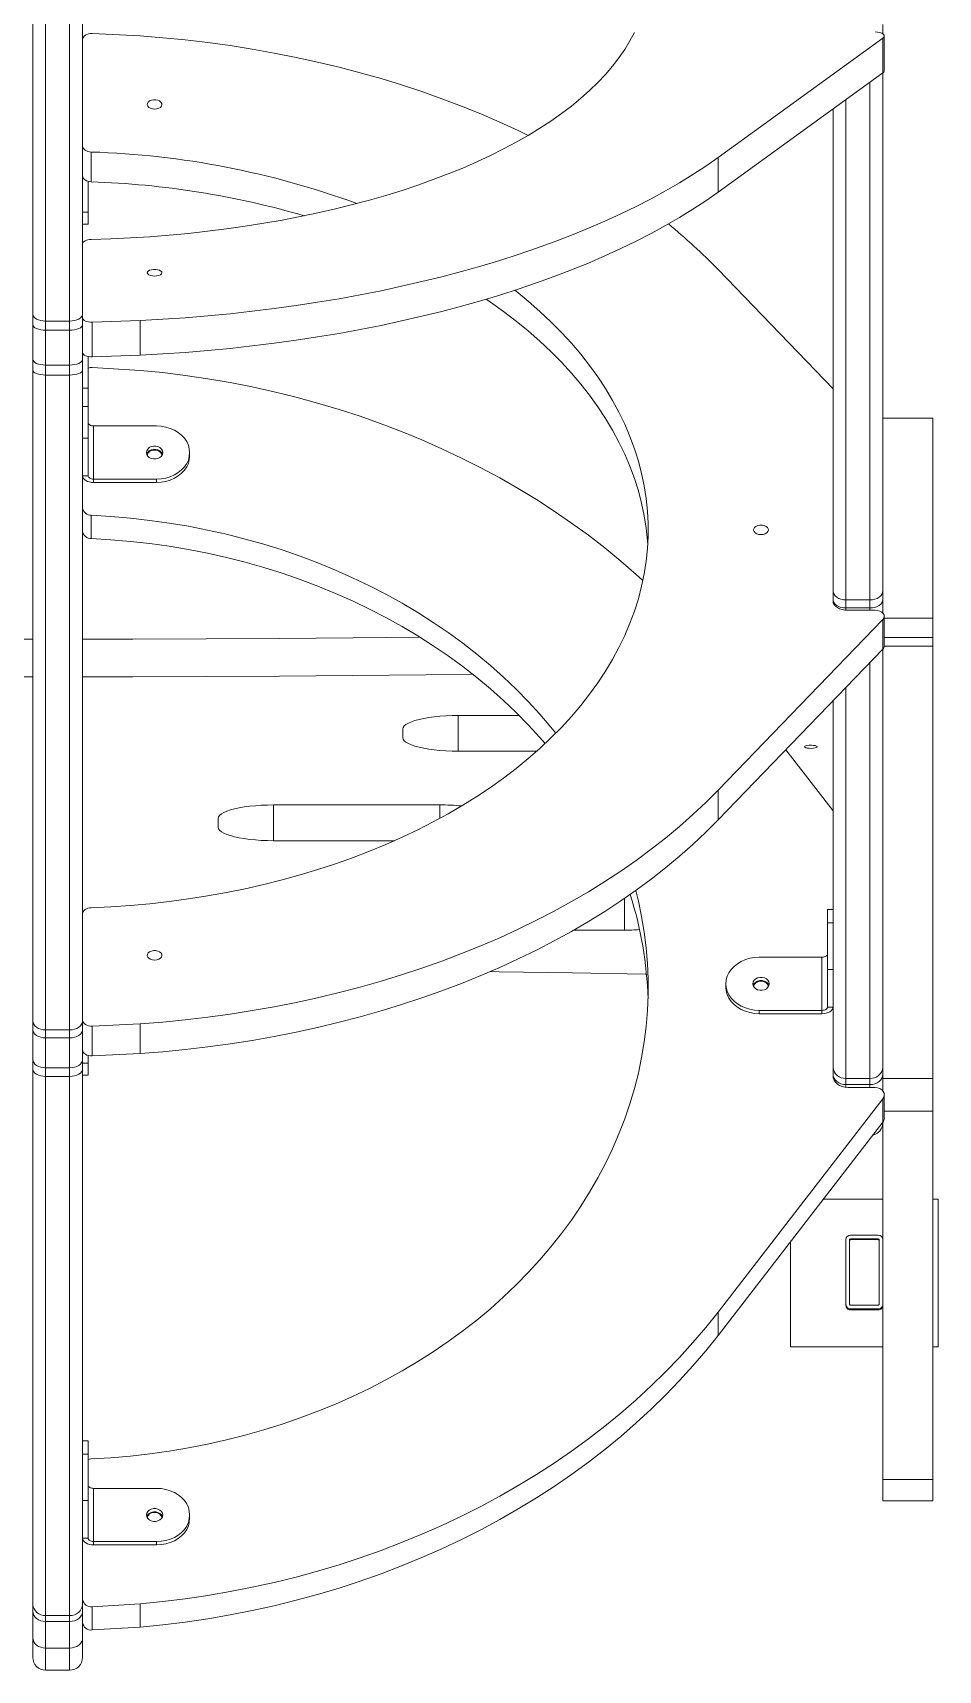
# Model space of a CAD drawing. Header units: millimetres. Extents: x -10374 to 11119, y -8221 to 9433.
# Drawn here: x 5486 to 5976, y -4034 to -3147 of the extents above; entities that cross this region are included whole.
import ezdxf

# ---------------------------------------------------------------- set-up
doc = ezdxf.new("R2010")
doc.units = ezdxf.units.MM
doc.layers.add('DIKOM_ОБЪЕКТ', color=7, linetype='Continuous')

msp = doc.modelspace()

# ---------------------------------------------------------------- linework, layer by layer
at = {"layer": 'DIKOM_ОБЪЕКТ', "color": 7, "linetype": 'Continuous', "lineweight": 15}
for p, q in [((5485.73, -3299.84), (5485.73, -2912.31)), ((5492.73, -2913.29), (5492.73, -3303.55)), ((5505.73, -3303.55), (5505.73, -2913.29)), ((5512.73, -2912.31), (5512.73, -3299.84)), ((5543.88, -3149.11), (5517.96, -3147.86)), ((5946.21, -3142.87), (5946.21, -3147.96)), ((5946.2, -3150.39), (5856.96, -3214.94)), ((5946.2, -3169.17), (5946.2, -3150.39)), ((5947, -3167.95), (5947, -3149.17)), ((5946.2, -3169.17), (5856.96, -3233.72)), ((5939.21, -3454.59), (5939.21, -3174.22)), ((5946.21, -3169.16), (5946.21, -3449.72)), ((5926.21, -3183.63), (5926.21, -3454.59)), ((5918.66, -3189.09), (5919.21, -3189.09)), ((5919.21, -3449.72), (5919.21, -3188.69)), ((5517.45, -3228.12), (5517.45, -3212)), ((5856.96, -3233.72), (5856.96, -3214.94)), ((5515.73, -3227.86), (5515.73, -3244.58)), ((5512.73, -3244.58), (5515.73, -3244.58)), ((5515.73, -3244.58), (5515.73, -3251.05)), ((5512.73, -3251.05), (5515.73, -3251.05)), ((5919.21, -3340.2), (5856.96, -3275.68)), ((5485.73, -3305.42), (5485.73, -3299.84)), ((5485.73, -3324.3), (5485.73, -3305.42)), ((5492.73, -3303.55), (5505.73, -3303.55)), ((5492.73, -3303.55), (5492.73, -3308.55)), ((5505.73, -3308.55), (5492.73, -3308.55)), ((5492.73, -3308.55), (5492.73, -3327.43)), ((5505.73, -3308.55), (5505.73, -3303.55)), ((5505.73, -3327.43), (5505.73, -3308.55)), ((5512.73, -3299.84), (5512.73, -3305.42)), ((5512.73, -3305.42), (5512.73, -3324.3)), ((5543.88, -3303.28), (5517.96, -3304.15)), ((5517.96, -3322.94), (5517.96, -3304.15)), ((5543.88, -3322.06), (5543.88, -3303.28)), ((5485.73, -3330.29), (5485.73, -3324.3)), ((5512.73, -3324.3), (5512.73, -3330.29)), ((5515.73, -3339.99), (5515.73, -3322.75)), ((5543.88, -3322.06), (5517.96, -3322.94)), ((5485.73, -3682.6), (5485.73, -3330.29)), ((5492.73, -3327.43), (5505.73, -3327.43)), ((5492.73, -3327.43), (5492.73, -3332.79)), ((5505.73, -3332.79), (5492.73, -3332.79)), ((5492.73, -3332.79), (5492.73, -3687.59)), ((5505.73, -3332.79), (5505.73, -3327.43)), ((5505.73, -3687.59), (5505.73, -3332.79)), ((5512.73, -3330.29), (5512.73, -3682.6)), ((5543.88, -3330.27), (5517.96, -3328.7)), ((5512.73, -3339.99), (5515.73, -3339.99)), ((5515.73, -3339.99), (5515.73, -3349.94)), ((5512.73, -3349.94), (5515.73, -3349.94)), ((5515.73, -3349.94), (5515.73, -3367)), ((5518.73, -3389.2), (5518.73, -3360.4)), ((5552.73, -3360.4), (5518.73, -3360.4)), ((5973.21, -3356.13), (5946.21, -3356.13)), ((5946.21, -3461.73), (5946.21, -3356.13)), ((5973.21, -3464.42), (5973.21, -3356.13)), ((5515.73, -3367), (5512.73, -3367)), ((5515.73, -3387.4), (5515.73, -3367)), ((5570.73, -3376.6), (5570.73, -3374.8)), ((5512.73, -3387.4), (5515.73, -3387.4)), ((5518.73, -3389.2), (5518.73, -3391)), ((5552.73, -3389.2), (5518.73, -3389.2)), ((5552.73, -3391), (5518.73, -3391)), ((5552.73, -3391), (5552.73, -3389.2)), ((5517.45, -3421.39), (5517.45, -3408.79)), ((5919.21, -3454.51), (5919.21, -3449.72)), ((5926.21, -3454.59), (5939.21, -3454.59)), ((5926.21, -3454.59), (5926.21, -3458.99)), ((5939.21, -3458.99), (5926.21, -3458.99)), ((5926.21, -3458.99), (5926.21, -3460.21)), ((5939.21, -3458.99), (5939.21, -3454.59)), ((5939.21, -3460.25), (5939.21, -3458.99)), ((5946.2, -3465.2), (5856.96, -3557.69)), ((5942, -3460.25), (5927.21, -3460.25)), ((5946.2, -3481.33), (5946.2, -3465.2)), ((5947, -3479.58), (5947, -3463.46)), ((5947, -3464.42), (5973.21, -3464.42)), ((5973.21, -3475.07), (5973.21, -3464.42)), ((5947, -3475.07), (5973.21, -3475.07)), ((5973.21, -3479.76), (5973.21, -3475.07)), ((5946.2, -3481.33), (5856.96, -3573.81)), ((5946.21, -3713.79), (5946.21, -3481.31)), ((5947, -3479.76), (5973.21, -3479.76)), ((5973.21, -3713.79), (5973.21, -3479.76)), ((5939.21, -3713.79), (5939.21, -3488.56)), ((5926.21, -3502.04), (5926.21, -3713.79)), ((5919.21, -3707.89), (5919.21, -3509.29)), ((5749.17, -3517.22), (5716.21, -3517.22)), ((5716.21, -3517.22), (5716.21, -3536.6)), ((5686.21, -3524.48), (5686.21, -3529.33)), ((5716.21, -3536.6), (5758.68, -3536.6)), ((5919.21, -3568.86), (5893.65, -3535.78)), ((5706.21, -3565.67), (5616.21, -3565.67)), ((5616.21, -3565.67), (5616.21, -3585.06)), ((5706.21, -3572.98), (5706.21, -3565.67)), ((5856.96, -3573.81), (5856.96, -3557.69)), ((5586.21, -3572.94), (5586.21, -3577.79)), ((5616.21, -3585.06), (5681.71, -3585.06)), ((5806.21, -3633.51), (5806.21, -3616.31)), ((5919.21, -3622.35), (5916.21, -3622.35)), ((5916.21, -3629.55), (5916.21, -3622.35)), ((5778.7, -3633.51), (5806.21, -3633.51)), ((5916.21, -3654.75), (5916.21, -3629.55)), ((5919.21, -3629.55), (5916.21, -3629.55)), ((5913.21, -3648.15), (5879.21, -3648.15)), ((5913.21, -3676.95), (5913.21, -3648.15)), ((5861.21, -3662.55), (5861.21, -3664.35)), ((5916.21, -3654.75), (5916.21, -3675.15)), ((5919.21, -3654.75), (5916.21, -3654.75)), ((5879.21, -3676.95), (5879.21, -3678.75)), ((5913.21, -3676.95), (5879.21, -3676.95)), ((5913.21, -3678.75), (5879.21, -3678.75)), ((5913.21, -3678.75), (5913.21, -3676.95)), ((5916.21, -3675.15), (5919.21, -3675.15)), ((5485.73, -3687.42), (5485.73, -3682.6)), ((5485.73, -3703.58), (5485.73, -3687.42)), ((5492.73, -3687.59), (5505.73, -3687.59)), ((5492.73, -3687.59), (5492.73, -3691.9)), ((5505.73, -3691.9), (5505.73, -3687.59)), ((5512.73, -3682.6), (5512.73, -3687.42)), ((5512.73, -3687.42), (5512.73, -3703.58)), ((5543.88, -3684.26), (5517.96, -3685.51)), ((5517.96, -3701.64), (5517.96, -3685.51)), ((5543.88, -3700.38), (5543.88, -3684.26)), ((5505.73, -3691.9), (5492.73, -3691.9)), ((5492.73, -3691.9), (5492.73, -3708.06)), ((5505.73, -3708.06), (5505.73, -3691.9)), ((5485.73, -3708.8), (5485.73, -3703.58)), ((5512.73, -3703.58), (5512.73, -3708.8)), ((5512.73, -3705.52), (5515.73, -3705.52)), ((5515.73, -3701.37), (5515.73, -3705.52)), ((5515.73, -3705.52), (5515.73, -3711.99)), ((5543.88, -3700.38), (5517.96, -3701.64)), ((5485.73, -3998.72), (5485.73, -3708.8)), ((5492.73, -3708.06), (5505.73, -3708.06)), ((5492.73, -3708.06), (5492.73, -3712.74)), ((5505.73, -3712.74), (5492.73, -3712.74)), ((5492.73, -3712.74), (5492.73, -4004.7)), ((5505.73, -3712.74), (5505.73, -3708.06)), ((5505.73, -4004.7), (5505.73, -3712.74)), ((5512.73, -3708.8), (5512.73, -3998.72)), ((5512.73, -3711.99), (5515.73, -3711.99)), ((5919.21, -3711.57), (5919.21, -3707.89)), ((5926.21, -3713.79), (5939.21, -3713.79)), ((5926.21, -3713.79), (5926.21, -3717.16)), ((5939.21, -3717.16), (5939.21, -3713.79)), ((5946.21, -3713.79), (5973.21, -3713.79)), ((5946.21, -3720.59), (5946.21, -3713.79)), ((5973.21, -3731.55), (5973.21, -3713.79)), ((5946.2, -3724.93), (5856.96, -3840.41)), ((5939.21, -3717.16), (5926.21, -3717.16)), ((5926.21, -3717.16), (5926.21, -3718.7)), ((5942, -3718.75), (5927.21, -3718.75)), ((5939.21, -3718.75), (5939.21, -3717.16)), ((5946.2, -3737.53), (5946.2, -3724.93)), ((5947, -3735.35), (5947, -3722.75)), ((5947, -3731.55), (5973.21, -3731.55)), ((5973.21, -3931.15), (5973.21, -3731.55)), ((5946.2, -3737.53), (5856.96, -3853.01)), ((5946.21, -3931.15), (5946.21, -3737.51)), ((5914.01, -3779.17), (5946.21, -3779.17)), ((5973.21, -3779.17), (5976.21, -3779.17)), ((5976.21, -3779.17), (5976.21, -3859.17)), ((5896.21, -3859.17), (5896.21, -3802.21)), ((5926.21, -3801.17), (5926.21, -3836.17)), ((5928.21, -3801.17), (5928.21, -3836.17)), ((5943.71, -3798.67), (5928.71, -3798.67)), ((5943.71, -3800.67), (5928.71, -3800.67)), ((5928.71, -3800.67), (5928.71, -3801.17)), ((5943.71, -3801.17), (5928.71, -3801.17)), ((5943.71, -3800.67), (5943.71, -3801.17)), ((5944.21, -3836.17), (5944.21, -3801.17)), ((5856.96, -3853.01), (5856.96, -3840.41)), ((5926.21, -3836.17), (5926.21, -3836.67)), ((5928.71, -3836.67), (5943.71, -3836.67)), ((5928.71, -3838.67), (5928.71, -3839.17)), ((5928.71, -3838.67), (5943.71, -3838.67)), ((5928.71, -3839.17), (5943.71, -3839.17)), ((5943.71, -3838.67), (5943.71, -3839.17)), ((5896.21, -3859.18), (5896.21, -3859.17)), ((5946.21, -3859.17), (5896.21, -3859.17)), ((5946.21, -3859.18), (5896.21, -3859.18)), ((5976.21, -3859.17), (5973.21, -3859.17)), ((5976.21, -3859.18), (5973.21, -3859.18)), ((5976.21, -3859.18), (5976.21, -3859.17)), ((5515.73, -3910.1), (5512.73, -3910.1)), ((5515.73, -3910.1), (5515.73, -3917.3)), ((5515.73, -3917.3), (5512.73, -3917.3)), ((5515.73, -3917.3), (5515.73, -3942.5)), ((5518.73, -3964.7), (5518.73, -3935.91)), ((5552.73, -3935.91), (5518.73, -3935.91)), ((5946.21, -3931.15), (5973.21, -3931.15)), ((5946.21, -3942.62), (5946.21, -3931.15)), ((5973.21, -3942.62), (5973.21, -3931.15)), ((5515.73, -3942.5), (5512.73, -3942.5)), ((5515.73, -3962.9), (5515.73, -3942.5)), ((5946.21, -3942.62), (5973.21, -3942.62)), ((5570.73, -3952.1), (5570.73, -3950.3)), ((5512.73, -3962.9), (5515.73, -3962.9)), ((5518.73, -3964.7), (5518.73, -3966.5)), ((5552.73, -3964.7), (5518.73, -3964.7)), ((5552.73, -3966.5), (5552.73, -3964.7)), ((5552.73, -3966.5), (5518.73, -3966.5)), ((5485.73, -4002.39), (5485.73, -3998.72)), ((5512.73, -3998.72), (5512.73, -4002.39)), ((5543.88, -3998.43), (5517.96, -4000)), ((5517.96, -4012.6), (5517.96, -4000)), ((5543.88, -4011.03), (5543.88, -3998.43)), ((5485.73, -4016.8), (5485.73, -4002.39)), ((5492.73, -4004.7), (5505.73, -4004.7)), ((5492.73, -4004.7), (5492.73, -4007.99)), ((5505.73, -4007.99), (5492.73, -4007.99)), ((5492.73, -4007.99), (5492.73, -4022.4)), ((5505.73, -4007.99), (5505.73, -4004.7)), ((5505.73, -4022.4), (5505.73, -4007.99)), ((5512.73, -4002.39), (5512.73, -4016.8)), ((5485.73, -4027.41), (5485.73, -4016.8)), ((5512.73, -4016.8), (5512.73, -4027.41)), ((5543.88, -4011.03), (5517.96, -4012.6)), ((5492.73, -4022.4), (5505.73, -4022.4)), ((5492.73, -4022.4), (5492.73, -4034.41)), ((5505.73, -4034.41), (5505.73, -4022.4)), ((5492.73, -4034.41), (5505.73, -4034.41))]:
    msp.add_line(p, q, dxfattribs=at)
at = {"layer": 'DIKOM_ОБЪЕКТ', "color": 7, "linetype": 'Continuous', "lineweight": 15, "flags": 128}
for points in [[(5517.96, -3147.86), (5516.95, -3147.89), (5515.98, -3148.06), (5515.07, -3148.34), (5514.28, -3148.74), (5513.62, -3149.23), (5513.14, -3149.8), (5512.84, -3150.41), (5512.73, -3151.06)], [(5517.45, -3259.39), (5528.06, -3259.04), (5538.65, -3258.53), (5549.18, -3257.86), (5559.67, -3257.04), (5570.08, -3256.06), (5580.42, -3254.93), (5590.67, -3253.64), (5600.82, -3252.2), (5610.85, -3250.62), (5620.76, -3248.88), (5630.54, -3247), (5640.17, -3244.97), (5649.64, -3242.8), (5658.95, -3240.49), (5668.08, -3238.05), (5677.03, -3235.47), (5685.77, -3232.76), (5694.32, -3229.92), (5702.64, -3226.95), (5710.74, -3223.86), (5718.61, -3220.66), (5726.23, -3217.33), (5733.6, -3213.9), (5740.71, -3210.36), (5747.56, -3206.72), (5754.13, -3202.97), (5760.42, -3199.13), (5766.41, -3195.2), (5772.12, -3191.18), (5777.52, -3187.08), (5782.61, -3182.9), (5787.39, -3178.65), (5791.85, -3174.32), (5795.99, -3169.94), (5799.8, -3165.49), (5803.27, -3161), (5806.41, -3156.45), (5809.21, -3151.86), (5811.67, -3147.22)], [(5946.2, -3150.39), (5946.77, -3149.85), (5947, -3149.26), (5946.87, -3148.66), (5946.4, -3148.1), (5945.61, -3147.62), (5944.56, -3147.25), (5943.33, -3147.01), (5942, -3146.93)], [(5754.11, -3202.98), (5748.74, -3200.4), (5738.69, -3195.79), (5728.44, -3191.37), (5717.98, -3187.14), (5707.34, -3183.11), (5696.52, -3179.28), (5685.52, -3175.66), (5674.37, -3172.25), (5663.06, -3169.04), (5651.62, -3166.05), (5640.04, -3163.28), (5628.34, -3160.72), (5616.53, -3158.39), (5604.61, -3156.28), (5592.61, -3154.39), (5580.52, -3152.73), (5568.36, -3151.29), (5556.15, -3150.09), (5543.88, -3149.11)], [(5551.73, -3188.78), (5552.91, -3188.66), (5553.99, -3188.33), (5554.86, -3187.81), (5555.46, -3187.15), (5555.72, -3186.41), (5555.63, -3185.65), (5555.2, -3184.93), (5554.46, -3184.34), (5553.47, -3183.91), (5552.33, -3183.68), (5551.14, -3183.68), (5550, -3183.91), (5549.01, -3184.34), (5548.27, -3184.93), (5547.83, -3185.65), (5547.75, -3186.41), (5548.01, -3187.15), (5548.61, -3187.81), (5549.48, -3188.33), (5550.56, -3188.66), (5551.73, -3188.78)], [(5517.45, -3212), (5516.51, -3211.9), (5515.62, -3211.7), (5514.81, -3211.39), (5514.1, -3211), (5513.52, -3210.52), (5513.09, -3209.98), (5512.82, -3209.4), (5512.73, -3208.8)], [(5856.96, -3214.94), (5850.3, -3219.6), (5843.34, -3224.17), (5836.09, -3228.64), (5828.54, -3233.02), (5820.72, -3237.3), (5812.61, -3241.48), (5804.24, -3245.54), (5795.6, -3249.5), (5786.71, -3253.34), (5777.57, -3257.06), (5768.19, -3260.66), (5758.58, -3264.13), (5748.74, -3267.48), (5738.69, -3270.7), (5728.44, -3273.79), (5717.98, -3276.74), (5707.34, -3279.55), (5696.52, -3282.22), (5685.52, -3284.75), (5674.37, -3287.13), (5663.06, -3289.37), (5651.62, -3291.45), (5640.04, -3293.39), (5628.34, -3295.17), (5616.53, -3296.8), (5604.61, -3298.28), (5592.61, -3299.59), (5580.52, -3300.75), (5568.36, -3301.76), (5556.15, -3302.6), (5543.88, -3303.28)], [(5512.73, -3224.92), (5512.82, -3225.52), (5513.09, -3226.1), (5513.52, -3226.64), (5514.1, -3227.12), (5514.81, -3227.52), (5515.62, -3227.82), (5516.51, -3228.03), (5517.45, -3228.12)], [(5856.96, -3233.72), (5850.3, -3238.38), (5843.34, -3242.95), (5836.09, -3247.43), (5828.54, -3251.81), (5820.72, -3256.08), (5812.61, -3260.26), (5804.24, -3264.32), (5795.6, -3268.28), (5786.71, -3272.12), (5777.57, -3275.84), (5768.19, -3279.44), (5758.58, -3282.92), (5748.74, -3286.27), (5738.69, -3289.48), (5728.44, -3292.57), (5717.98, -3295.52), (5707.34, -3298.33), (5696.52, -3301), (5685.52, -3303.53), (5674.37, -3305.91), (5663.06, -3308.15), (5651.62, -3310.24), (5640.04, -3312.17), (5628.34, -3313.96), (5616.53, -3315.59), (5604.61, -3317.06), (5592.61, -3318.38), (5580.52, -3319.54), (5568.36, -3320.54), (5556.15, -3321.38), (5543.88, -3322.06)], [(5512.73, -3261.62), (5512.82, -3261.2), (5513.09, -3260.79), (5513.52, -3260.42), (5514.1, -3260.09), (5514.81, -3259.81), (5515.62, -3259.59), (5516.51, -3259.45), (5517.45, -3259.39)], [(5551.73, -3279.17), (5552.91, -3279.09), (5553.99, -3278.86), (5554.86, -3278.5), (5555.46, -3278.03), (5555.72, -3277.51), (5555.63, -3276.98), (5555.2, -3276.49), (5554.46, -3276.07), (5553.47, -3275.77), (5552.33, -3275.61), (5551.14, -3275.61), (5550, -3275.77), (5549.01, -3276.07), (5548.27, -3276.49), (5547.83, -3276.98), (5547.75, -3277.51), (5548.01, -3278.03), (5548.61, -3278.5), (5549.48, -3278.86), (5550.56, -3279.09), (5551.73, -3279.17)], [(5517.45, -3621.37), (5528.06, -3620.87), (5538.65, -3620.14), (5549.18, -3619.19), (5559.67, -3618.01), (5570.08, -3616.61), (5580.42, -3614.98), (5590.67, -3613.14), (5600.82, -3611.08), (5610.85, -3608.81), (5620.76, -3606.32), (5630.54, -3603.62), (5640.17, -3600.72), (5649.64, -3597.61), (5658.95, -3594.3), (5668.08, -3590.8), (5677.03, -3587.1), (5685.77, -3583.22), (5694.32, -3579.15), (5702.64, -3574.9), (5710.74, -3570.47), (5718.61, -3565.88), (5726.23, -3561.12), (5733.6, -3556.2), (5740.71, -3551.13), (5747.56, -3545.91), (5754.13, -3540.54), (5760.42, -3535.04), (5766.41, -3529.41), (5772.12, -3523.65), (5777.52, -3517.77), (5782.61, -3511.78), (5787.39, -3505.69), (5791.85, -3499.5), (5795.99, -3493.21), (5799.8, -3486.85), (5803.27, -3480.4), (5806.41, -3473.88), (5809.21, -3467.3), (5811.67, -3460.67), (5813.78, -3453.99), (5815.54, -3447.26), (5816.95, -3440.5), (5818.01, -3433.71), (5818.72, -3426.91), (5819.07, -3420.09), (5819.07, -3413.27), (5818.72, -3406.46), (5818.01, -3399.65), (5816.95, -3392.87), (5815.54, -3386.11), (5813.78, -3379.38), (5811.67, -3372.7), (5809.21, -3366.06), (5806.41, -3359.49), (5803.27, -3352.97), (5799.8, -3346.52), (5795.99, -3340.16), (5791.85, -3333.87), (5787.39, -3327.68), (5782.61, -3321.59), (5777.52, -3315.6), (5772.12, -3309.72), (5766.41, -3303.96), (5760.42, -3298.33), (5754.13, -3292.83), (5747.56, -3287.46), (5746.83, -3286.89)], [(5818.87, -3424.75), (5818.72, -3422.58), (5818.01, -3415.78), (5816.95, -3408.99), (5815.54, -3402.23), (5813.78, -3395.51), (5811.67, -3388.82), (5809.21, -3382.19), (5806.41, -3375.61), (5803.27, -3369.09), (5799.8, -3362.65), (5795.99, -3356.28), (5791.85, -3350), (5787.39, -3343.8), (5782.61, -3337.71), (5777.52, -3331.72), (5772.12, -3325.85), (5766.41, -3320.09), (5760.42, -3314.45), (5754.13, -3308.95), (5747.56, -3303.59), (5740.71, -3298.36), (5733.6, -3293.29), (5731.31, -3291.73)], [(5492.73, -3303.55), (5491.37, -3303.48), (5490.06, -3303.27), (5488.85, -3302.92), (5487.79, -3302.46), (5486.91, -3301.9), (5486.27, -3301.26), (5485.87, -3300.56), (5485.73, -3299.84)], [(5492.73, -3308.55), (5491.37, -3308.49), (5490.06, -3308.31), (5488.85, -3308.02), (5487.79, -3307.63), (5486.91, -3307.15), (5486.27, -3306.61), (5485.87, -3306.03), (5485.73, -3305.42)], [(5512.73, -3299.84), (5512.6, -3300.56), (5512.2, -3301.26), (5511.56, -3301.9), (5510.68, -3302.46), (5509.62, -3302.92), (5508.41, -3303.27), (5507.1, -3303.48), (5505.73, -3303.55)], [(5512.73, -3305.42), (5512.6, -3306.03), (5512.2, -3306.61), (5511.56, -3307.15), (5510.68, -3307.63), (5509.62, -3308.02), (5508.41, -3308.31), (5507.1, -3308.49), (5505.73, -3308.55)], [(5517.96, -3304.15), (5516.95, -3304.13), (5515.98, -3304.01), (5515.07, -3303.81), (5514.28, -3303.54), (5513.62, -3303.19), (5513.14, -3302.8), (5512.84, -3302.37), (5512.73, -3301.92)], [(5492.73, -3327.43), (5491.37, -3327.37), (5490.06, -3327.19), (5488.85, -3326.9), (5487.79, -3326.51), (5486.91, -3326.04), (5486.27, -3325.5), (5485.87, -3324.91), (5485.73, -3324.3)], [(5512.73, -3324.3), (5512.6, -3324.91), (5512.2, -3325.5), (5511.56, -3326.04), (5510.68, -3326.51), (5509.62, -3326.9), (5508.41, -3327.19), (5507.1, -3327.37), (5505.73, -3327.43)], [(5517.96, -3322.94), (5516.95, -3322.91), (5515.98, -3322.8), (5515.07, -3322.6), (5514.28, -3322.32), (5513.62, -3321.98), (5513.14, -3321.58), (5512.84, -3321.15), (5512.73, -3320.7)], [(5492.73, -3332.79), (5491.37, -3332.75), (5490.06, -3332.6), (5488.85, -3332.37), (5487.79, -3332.06), (5486.91, -3331.68), (5486.27, -3331.25), (5485.87, -3330.78), (5485.73, -3330.29)], [(5512.73, -3330.29), (5512.6, -3330.78), (5512.2, -3331.25), (5511.56, -3331.68), (5510.68, -3332.06), (5509.62, -3332.37), (5508.41, -3332.6), (5507.1, -3332.75), (5505.73, -3332.79)], [(5816.24, -3444.12), (5812.61, -3440.83), (5804.24, -3433.56), (5795.6, -3426.48), (5786.71, -3419.61), (5777.57, -3412.96), (5768.19, -3406.51), (5758.58, -3400.3), (5748.74, -3394.31), (5738.69, -3388.55), (5728.44, -3383.03), (5717.98, -3377.75), (5707.34, -3372.72), (5696.52, -3367.94), (5685.52, -3363.42), (5674.37, -3359.16), (5663.06, -3355.16), (5651.62, -3351.43), (5640.04, -3347.96), (5628.34, -3344.77), (5616.53, -3341.86), (5604.61, -3339.22), (5592.61, -3336.86), (5580.52, -3334.79), (5568.36, -3333), (5556.15, -3331.49), (5543.88, -3330.27)], [(5518.73, -3360.4), (5518.15, -3360.36), (5517.59, -3360.26), (5517.07, -3360.1), (5516.61, -3359.87), (5516.24, -3359.6), (5515.96, -3359.29), (5515.79, -3358.95), (5515.73, -3358.6)], [(5570.73, -3374.8), (5570.55, -3372.75), (5570.01, -3370.74), (5569.11, -3368.82), (5567.88, -3367.01), (5566.34, -3365.37), (5564.52, -3363.92), (5562.47, -3362.69), (5560.21, -3361.7), (5557.81, -3360.98), (5555.3, -3360.55), (5552.73, -3360.4)], [(5556.13, -3374.8), (5555.96, -3375.79), (5555.44, -3376.7), (5554.62, -3377.46), (5553.56, -3378), (5552.36, -3378.28), (5551.11, -3378.28), (5549.91, -3378), (5548.85, -3377.46), (5548.03, -3376.7), (5547.51, -3375.79), (5547.33, -3374.8), (5547.51, -3373.81), (5548.03, -3372.9), (5548.85, -3372.14), (5549.91, -3371.6), (5551.11, -3371.31), (5552.36, -3371.31), (5553.56, -3371.6), (5554.62, -3372.14), (5555.44, -3372.9), (5555.96, -3373.81), (5556.13, -3374.8)], [(5547.48, -3375.7), (5547.51, -3375.61), (5548.03, -3374.7), (5548.85, -3373.94), (5549.91, -3373.4), (5551.11, -3373.11), (5552.36, -3373.11), (5553.56, -3373.4), (5554.62, -3373.94), (5555.44, -3374.7), (5555.96, -3375.61), (5555.99, -3375.7)], [(5555.72, -3376.3), (5555.63, -3375.89), (5555.2, -3375), (5554.46, -3374.25), (5553.47, -3373.72), (5552.33, -3373.43), (5551.14, -3373.43), (5550, -3373.72), (5549.01, -3374.25), (5548.27, -3375), (5547.83, -3375.89), (5547.75, -3376.3)], [(5552.73, -3389.2), (5555.3, -3389.05), (5557.81, -3388.61), (5560.21, -3387.9), (5562.47, -3386.91), (5564.52, -3385.68), (5566.34, -3384.23), (5567.88, -3382.58), (5569.11, -3380.78), (5570.01, -3378.86), (5570.55, -3376.85), (5570.73, -3374.8)], [(5570.73, -3376.6), (5570.55, -3378.65), (5570.01, -3380.66), (5569.11, -3382.58), (5567.88, -3384.38), (5566.34, -3386.03), (5564.52, -3387.48), (5562.47, -3388.71), (5560.21, -3389.7), (5557.81, -3390.41), (5555.3, -3390.85), (5552.73, -3391)], [(5518.73, -3391), (5517.56, -3390.93), (5516.44, -3390.72), (5515.4, -3390.39), (5514.49, -3389.94), (5513.75, -3389.4), (5513.19, -3388.78), (5512.85, -3388.1), (5512.73, -3387.4)], [(5518.73, -3389.2), (5518.15, -3389.16), (5517.59, -3389.06), (5517.07, -3388.89), (5516.61, -3388.67), (5516.24, -3388.4), (5515.96, -3388.09), (5515.79, -3387.75), (5515.73, -3387.4)], [(5769.02, -3526.83), (5766.41, -3523.61), (5760.42, -3516.58), (5754.13, -3509.71), (5747.56, -3503.01), (5740.71, -3496.49), (5733.6, -3490.16), (5726.23, -3484.01), (5718.61, -3478.07), (5710.74, -3472.34), (5702.64, -3466.81), (5694.32, -3461.51), (5685.77, -3456.43), (5677.03, -3451.57), (5668.08, -3446.96), (5658.95, -3442.58), (5649.64, -3438.45), (5640.17, -3434.58), (5630.54, -3430.95), (5620.76, -3427.58), (5610.85, -3424.48), (5600.82, -3421.64), (5590.67, -3419.07), (5580.42, -3416.77), (5570.08, -3414.74), (5559.67, -3412.99), (5549.18, -3411.52), (5538.65, -3410.33), (5528.06, -3409.41), (5517.45, -3408.79)], [(5880.21, -3419.25), (5881.39, -3419.13), (5882.47, -3418.8), (5883.34, -3418.28), (5883.94, -3417.62), (5884.2, -3416.88), (5884.11, -3416.11), (5883.68, -3415.4), (5882.93, -3414.81), (5881.95, -3414.38), (5880.81, -3414.15), (5879.62, -3414.15), (5878.48, -3414.38), (5877.49, -3414.81), (5876.75, -3415.4), (5876.31, -3416.11), (5876.23, -3416.88), (5876.49, -3417.62), (5877.09, -3418.28), (5877.96, -3418.8), (5879.03, -3419.13), (5880.21, -3419.25)], [(5763.24, -3532.43), (5760.42, -3529.18), (5754.13, -3522.31), (5747.56, -3515.61), (5740.71, -3509.09), (5733.6, -3502.76), (5726.23, -3496.62), (5718.61, -3490.67), (5710.74, -3484.94), (5702.64, -3479.41), (5694.32, -3474.11), (5685.77, -3469.03), (5677.03, -3464.18), (5668.08, -3459.56), (5658.95, -3455.19), (5649.64, -3451.06), (5640.17, -3447.18), (5630.54, -3443.55), (5620.76, -3440.18), (5610.85, -3437.08), (5600.82, -3434.24), (5590.67, -3431.67), (5580.42, -3429.37), (5570.08, -3427.34), (5559.67, -3425.59), (5549.18, -3424.12), (5538.65, -3422.93), (5528.06, -3422.02), (5517.45, -3421.39)], [(5919.21, -3449.72), (5919.35, -3450.67), (5919.75, -3451.58), (5920.39, -3452.42), (5921.26, -3453.16), (5922.32, -3453.77), (5923.53, -3454.22), (5924.85, -3454.49), (5926.21, -3454.59)], [(5939.21, -3454.59), (5940.58, -3454.49), (5941.89, -3454.22), (5943.1, -3453.77), (5944.16, -3453.16), (5945.03, -3452.42), (5945.68, -3451.58), (5946.08, -3450.67), (5946.21, -3449.72)], [(5919.21, -3454.51), (5919.35, -3455.38), (5919.75, -3456.22), (5920.39, -3457), (5921.26, -3457.68), (5922.32, -3458.24), (5923.53, -3458.65), (5924.85, -3458.91), (5926.21, -3458.99)], [(5927.21, -3460.25), (5925.65, -3460.15), (5924.15, -3459.86), (5922.77, -3459.39), (5921.56, -3458.75), (5920.56, -3457.98), (5919.82, -3457.09), (5919.37, -3456.13), (5919.21, -3455.13)], [(5939.21, -3458.99), (5940.58, -3458.91), (5941.89, -3458.65), (5943.1, -3458.24), (5944.16, -3457.68), (5945.03, -3457), (5945.68, -3456.22), (5946.08, -3455.38), (5946.21, -3454.51)], [(5946.2, -3465.2), (5946.77, -3464.43), (5947, -3463.58), (5946.87, -3462.73), (5946.4, -3461.93), (5945.61, -3461.24), (5944.56, -3460.7), (5943.33, -3460.37), (5942, -3460.25)], [(5485.73, -3475.94), (5460.5, -3475.9), (5420.79, -3475.76), (5381.09, -3475.53), (5341.4, -3475.22), (5303, -3474.82)], [(5695.5, -3474.84), (5659.03, -3475.22), (5619.34, -3475.53), (5579.64, -3475.76), (5539.93, -3475.9), (5512.73, -3475.94)], [(5485.73, -3496.31), (5460.5, -3496.27), (5420.79, -3496.14), (5381.09, -3495.91), (5341.4, -3495.59), (5301.72, -3495.18), (5274.46, -3494.85)], [(5724.04, -3494.87), (5698.71, -3495.18), (5659.03, -3495.59), (5619.34, -3495.91), (5579.64, -3496.14), (5539.93, -3496.27), (5512.73, -3496.31)], [(5686.21, -3524.48), (5686.4, -3523.67), (5686.97, -3522.87), (5687.9, -3522.08), (5689.18, -3521.33), (5690.81, -3520.62), (5692.76, -3519.95), (5695, -3519.34), (5697.51, -3518.8), (5700.25, -3518.33), (5703.2, -3517.94), (5706.31, -3517.62), (5709.54, -3517.4), (5712.85, -3517.26), (5716.21, -3517.22)], [(5716.21, -3536.6), (5712.85, -3536.55), (5709.54, -3536.42), (5706.31, -3536.19), (5703.2, -3535.88), (5700.25, -3535.48), (5697.51, -3535.01), (5695, -3534.47), (5692.76, -3533.86), (5690.81, -3533.2), (5689.18, -3532.48), (5687.9, -3531.73), (5686.97, -3530.95), (5686.4, -3530.14), (5686.21, -3529.33)], [(5903.71, -3534.18), (5903.9, -3534.45), (5904.45, -3534.7), (5905.3, -3534.89), (5906.35, -3535), (5907.5, -3535.02), (5908.62, -3534.95), (5909.58, -3534.8), (5910.29, -3534.58), (5910.67, -3534.32), (5910.67, -3534.04), (5910.29, -3533.77), (5909.58, -3533.55), (5908.62, -3533.4), (5907.5, -3533.33), (5906.35, -3533.35), (5905.3, -3533.47), (5904.45, -3533.65), (5903.9, -3533.9), (5903.71, -3534.18)], [(5856.96, -3557.69), (5850.3, -3564.37), (5843.34, -3570.91), (5836.09, -3577.32), (5828.54, -3583.6), (5820.72, -3589.73), (5812.61, -3595.71), (5804.24, -3601.53), (5795.6, -3607.2), (5786.71, -3612.7), (5777.57, -3618.03), (5768.19, -3623.19), (5758.58, -3628.17), (5748.74, -3632.97), (5738.69, -3637.58), (5728.44, -3642), (5717.98, -3646.23), (5707.34, -3650.26), (5696.52, -3654.09), (5685.52, -3657.71), (5674.37, -3661.12), (5663.06, -3664.33), (5651.62, -3667.32), (5640.04, -3670.09), (5628.34, -3672.64), (5616.53, -3674.98), (5604.61, -3677.09), (5592.61, -3678.98), (5580.52, -3680.64), (5568.36, -3682.08), (5556.15, -3683.28), (5543.88, -3684.26)], [(5586.21, -3572.94), (5586.4, -3572.13), (5586.97, -3571.32), (5587.9, -3570.54), (5589.18, -3569.79), (5590.81, -3569.07), (5592.76, -3568.41), (5595, -3567.8), (5597.51, -3567.26), (5600.25, -3566.79), (5603.2, -3566.39), (5606.31, -3566.08), (5609.54, -3565.86), (5612.85, -3565.72), (5616.21, -3565.67)], [(5856.96, -3573.81), (5850.3, -3580.49), (5843.34, -3587.04), (5836.09, -3593.45), (5828.54, -3599.72), (5820.72, -3605.85), (5812.61, -3611.83), (5804.24, -3617.66), (5795.6, -3623.32), (5786.71, -3628.83), (5777.57, -3634.16), (5768.19, -3639.32), (5758.58, -3644.3), (5748.74, -3649.09), (5738.69, -3653.71), (5728.44, -3658.13), (5717.98, -3662.35), (5707.34, -3666.38), (5696.52, -3670.21), (5685.52, -3673.83), (5674.37, -3677.24), (5663.06, -3680.45), (5651.62, -3683.44), (5640.04, -3686.21), (5628.34, -3688.77), (5616.53, -3691.1), (5604.61, -3693.22), (5592.61, -3695.1), (5580.52, -3696.77), (5568.36, -3698.2), (5556.15, -3699.41), (5543.88, -3700.38)], [(5616.21, -3585.06), (5612.85, -3585.01), (5609.54, -3584.87), (5606.31, -3584.65), (5603.2, -3584.34), (5600.25, -3583.94), (5597.51, -3583.47), (5595, -3582.93), (5592.76, -3582.32), (5590.81, -3581.65), (5589.18, -3580.94), (5587.9, -3580.19), (5586.97, -3579.4), (5586.4, -3578.6), (5586.21, -3577.79)], [(5517.45, -3919.92), (5528.06, -3919.29), (5538.65, -3918.38), (5549.18, -3917.19), (5559.67, -3915.71), (5570.08, -3913.96), (5580.42, -3911.94), (5590.67, -3909.64), (5600.82, -3907.07), (5610.85, -3904.23), (5620.76, -3901.12), (5630.54, -3897.75), (5640.17, -3894.13), (5649.64, -3890.25), (5658.95, -3886.12), (5668.08, -3881.74), (5677.03, -3877.13), (5685.77, -3872.28), (5694.32, -3867.2), (5702.64, -3861.89), (5710.74, -3856.37), (5718.61, -3850.63), (5726.23, -3844.69), (5733.6, -3838.55), (5740.71, -3832.21), (5747.56, -3825.69), (5754.13, -3818.99), (5760.42, -3812.12), (5766.41, -3805.09), (5772.12, -3797.9), (5777.52, -3790.56), (5782.61, -3783.09), (5787.39, -3775.48), (5791.85, -3767.75), (5795.99, -3759.9), (5799.8, -3751.95), (5803.27, -3743.9), (5806.41, -3735.77), (5809.21, -3727.55), (5811.67, -3719.27), (5813.78, -3710.92), (5815.54, -3702.53), (5816.95, -3694.09), (5818.01, -3685.61), (5818.72, -3677.12), (5819.07, -3668.61), (5819.07, -3660.09), (5818.72, -3651.58), (5818.01, -3643.09), (5816.95, -3634.62), (5815.54, -3626.18), (5813.78, -3617.78), (5812.36, -3612.02)], [(5512.73, -3624.57), (5512.82, -3623.97), (5513.09, -3623.39), (5513.52, -3622.85), (5514.1, -3622.37), (5514.81, -3621.97), (5515.62, -3621.67), (5516.51, -3621.47), (5517.45, -3621.37)], [(5551.73, -3649.72), (5552.91, -3649.6), (5553.99, -3649.27), (5554.86, -3648.75), (5555.46, -3648.09), (5555.72, -3647.35), (5555.63, -3646.58), (5555.2, -3645.87), (5554.46, -3645.27), (5553.47, -3644.84), (5552.33, -3644.62), (5551.14, -3644.62), (5550, -3644.84), (5549.01, -3645.27), (5548.27, -3645.87), (5547.83, -3646.58), (5547.75, -3647.35), (5548.01, -3648.09), (5548.61, -3648.75), (5549.48, -3649.27), (5550.56, -3649.6), (5551.73, -3649.72)], [(5879.21, -3648.15), (5876.65, -3648.3), (5874.14, -3648.74), (5871.74, -3649.45), (5869.48, -3650.44), (5867.43, -3651.67), (5865.61, -3653.12), (5864.07, -3654.77), (5862.84, -3656.57), (5861.94, -3658.49), (5861.4, -3660.5), (5861.21, -3662.55)], [(5916.21, -3646.35), (5916.16, -3646.7), (5915.99, -3647.04), (5915.71, -3647.35), (5915.34, -3647.63), (5914.88, -3647.85), (5914.36, -3648.02), (5913.8, -3648.12), (5913.21, -3648.15)], [(5733.49, -3655.98), (5738.37, -3656.05), (5778.01, -3656.64), (5817.62, -3657.32), (5818.18, -3657.33)], [(5861.21, -3662.55), (5861.4, -3664.6), (5861.94, -3666.61), (5862.84, -3668.53), (5864.07, -3670.34), (5865.61, -3671.98), (5867.43, -3673.43), (5869.48, -3674.66), (5871.74, -3675.65), (5874.14, -3676.37), (5876.65, -3676.8), (5879.21, -3676.95)], [(5884.61, -3662.55), (5884.44, -3663.54), (5883.92, -3664.45), (5883.1, -3665.21), (5882.04, -3665.75), (5880.84, -3666.04), (5879.59, -3666.04), (5878.39, -3665.75), (5877.33, -3665.21), (5876.51, -3664.45), (5875.99, -3663.54), (5875.81, -3662.55), (5875.99, -3661.56), (5876.51, -3660.65), (5877.33, -3659.89), (5878.39, -3659.35), (5879.59, -3659.07), (5880.84, -3659.07), (5882.04, -3659.35), (5883.1, -3659.89), (5883.92, -3660.65), (5884.44, -3661.56), (5884.61, -3662.55)], [(5875.96, -3663.45), (5875.99, -3663.36), (5876.51, -3662.45), (5877.33, -3661.69), (5878.39, -3661.15), (5879.59, -3660.87), (5880.84, -3660.87), (5882.04, -3661.15), (5883.1, -3661.69), (5883.92, -3662.45), (5884.44, -3663.36), (5884.47, -3663.45)], [(5884.2, -3664.05), (5884.11, -3663.64), (5883.68, -3662.75), (5882.93, -3662.01), (5881.95, -3661.47), (5880.81, -3661.19), (5879.62, -3661.19), (5878.48, -3661.47), (5877.49, -3662.01), (5876.75, -3662.75), (5876.31, -3663.64), (5876.23, -3664.05)], [(5879.21, -3678.75), (5876.65, -3678.6), (5874.14, -3678.17), (5871.74, -3677.45), (5869.48, -3676.47), (5867.43, -3675.23), (5865.61, -3673.78), (5864.07, -3672.14), (5862.84, -3670.33), (5861.94, -3668.41), (5861.4, -3666.4), (5861.21, -3664.35)], [(5916.21, -3675.15), (5916.16, -3675.5), (5915.99, -3675.84), (5915.71, -3676.15), (5915.34, -3676.42), (5914.88, -3676.65), (5914.36, -3676.81), (5913.8, -3676.92), (5913.21, -3676.95)], [(5919.21, -3675.15), (5919.1, -3675.85), (5918.76, -3676.53), (5918.2, -3677.15), (5917.46, -3677.7), (5916.55, -3678.14), (5915.51, -3678.48), (5914.38, -3678.68), (5913.21, -3678.75)], [(5492.73, -3687.59), (5491.37, -3687.5), (5490.06, -3687.21), (5488.85, -3686.75), (5487.79, -3686.13), (5486.91, -3685.37), (5486.27, -3684.51), (5485.87, -3683.58), (5485.73, -3682.6)], [(5492.73, -3691.9), (5491.37, -3691.82), (5490.06, -3691.56), (5488.85, -3691.15), (5487.79, -3690.59), (5486.91, -3689.91), (5486.27, -3689.13), (5485.87, -3688.29), (5485.73, -3687.42)], [(5512.73, -3682.6), (5512.6, -3683.58), (5512.2, -3684.51), (5511.56, -3685.37), (5510.68, -3686.13), (5509.62, -3686.75), (5508.41, -3687.21), (5507.1, -3687.5), (5505.73, -3687.59)], [(5512.73, -3687.42), (5512.6, -3688.29), (5512.2, -3689.13), (5511.56, -3689.91), (5510.68, -3690.59), (5509.62, -3691.15), (5508.41, -3691.56), (5507.1, -3691.82), (5505.73, -3691.9)], [(5517.96, -3685.51), (5516.95, -3685.48), (5515.98, -3685.31), (5515.07, -3685.03), (5514.28, -3684.63), (5513.62, -3684.14), (5513.14, -3683.57), (5512.84, -3682.96), (5512.73, -3682.31)], [(5517.96, -3701.64), (5516.95, -3701.6), (5515.98, -3701.44), (5515.07, -3701.15), (5514.28, -3700.75), (5513.62, -3700.26), (5513.14, -3699.7), (5512.84, -3699.08), (5512.73, -3698.44)], [(5492.73, -3708.06), (5491.37, -3707.98), (5490.06, -3707.72), (5488.85, -3707.31), (5487.79, -3706.75), (5486.91, -3706.07), (5486.27, -3705.29), (5485.87, -3704.45), (5485.73, -3703.58)], [(5512.73, -3703.58), (5512.6, -3704.45), (5512.2, -3705.29), (5511.56, -3706.07), (5510.68, -3706.75), (5509.62, -3707.31), (5508.41, -3707.72), (5507.1, -3707.98), (5505.73, -3708.06)], [(5492.73, -3712.74), (5491.37, -3712.66), (5490.06, -3712.44), (5488.85, -3712.08), (5487.79, -3711.59), (5486.91, -3710.99), (5486.27, -3710.31), (5485.87, -3709.57), (5485.73, -3708.8)], [(5512.73, -3708.8), (5512.6, -3709.57), (5512.2, -3710.31), (5511.56, -3710.99), (5510.68, -3711.59), (5509.62, -3712.08), (5508.41, -3712.44), (5507.1, -3712.66), (5505.73, -3712.74)], [(5919.21, -3711.57), (5919.35, -3712.66), (5919.75, -3713.71), (5920.39, -3714.68), (5921.26, -3715.52), (5922.32, -3716.22), (5923.53, -3716.74), (5924.85, -3717.06), (5926.21, -3717.16)], [(5927.21, -3718.75), (5925.65, -3718.63), (5924.15, -3718.26), (5922.77, -3717.67), (5921.56, -3716.87), (5920.56, -3715.91), (5919.82, -3714.8), (5919.37, -3713.6), (5919.21, -3712.35)], [(5939.21, -3717.16), (5940.58, -3717.06), (5941.89, -3716.74), (5943.1, -3716.22), (5944.16, -3715.52), (5945.03, -3714.68), (5945.68, -3713.71), (5946.08, -3712.66), (5946.21, -3711.57)], [(5946.2, -3724.93), (5946.77, -3723.96), (5947, -3722.91), (5946.87, -3721.84), (5946.4, -3720.84), (5945.61, -3719.98), (5944.56, -3719.31), (5943.33, -3718.89), (5942, -3718.75)], [(5856.96, -3840.41), (5850.3, -3848.74), (5843.34, -3856.91), (5836.09, -3864.92), (5828.54, -3872.75), (5820.72, -3880.41), (5812.61, -3887.87), (5804.24, -3895.15), (5795.6, -3902.22), (5786.71, -3909.09), (5777.57, -3915.75), (5768.19, -3922.19), (5758.58, -3928.41), (5748.74, -3934.4), (5738.69, -3940.15), (5728.44, -3945.67), (5717.98, -3950.95), (5707.34, -3955.98), (5696.52, -3960.76), (5685.52, -3965.28), (5674.37, -3969.54), (5663.06, -3973.54), (5651.62, -3977.28), (5640.04, -3980.74), (5628.34, -3983.93), (5616.53, -3986.85), (5604.61, -3989.48), (5592.61, -3991.84), (5580.52, -3993.92), (5568.36, -3995.71), (5556.15, -3997.21), (5543.88, -3998.43)], [(5856.96, -3853.01), (5850.3, -3861.34), (5843.34, -3869.51), (5836.09, -3877.52), (5828.54, -3885.35), (5820.72, -3893.01), (5812.61, -3900.47), (5804.24, -3907.75), (5795.6, -3914.82), (5786.71, -3921.69), (5777.57, -3928.35), (5768.19, -3934.79), (5758.58, -3941.01), (5748.74, -3947), (5738.69, -3952.76), (5728.44, -3958.28), (5717.98, -3963.55), (5707.34, -3968.58), (5696.52, -3973.36), (5685.52, -3977.88), (5674.37, -3982.15), (5663.06, -3986.15), (5651.62, -3989.88), (5640.04, -3993.34), (5628.34, -3996.53), (5616.53, -3999.45), (5604.61, -4002.09), (5592.61, -4004.44), (5580.52, -4006.52), (5568.36, -4008.31), (5556.15, -4009.81), (5543.88, -4011.03)], [(5515.73, -3920.25), (5516.51, -3920.03), (5517.45, -3919.92)], [(5518.73, -3935.91), (5518.15, -3935.87), (5517.59, -3935.77), (5517.07, -3935.6), (5516.61, -3935.38), (5516.24, -3935.11), (5515.96, -3934.79), (5515.79, -3934.46), (5515.73, -3934.11)], [(5570.73, -3950.3), (5570.55, -3948.26), (5570.01, -3946.25), (5569.11, -3944.32), (5567.88, -3942.52), (5566.34, -3940.88), (5564.52, -3939.42), (5562.47, -3938.19), (5560.21, -3937.21), (5557.81, -3936.49), (5555.3, -3936.05), (5552.73, -3935.91)], [(5556.13, -3950.3), (5555.96, -3951.3), (5555.44, -3952.21), (5554.62, -3952.96), (5553.56, -3953.51), (5552.36, -3953.79), (5551.11, -3953.79), (5549.91, -3953.51), (5548.85, -3952.96), (5548.03, -3952.21), (5547.51, -3951.3), (5547.33, -3950.3), (5547.51, -3949.31), (5548.03, -3948.4), (5548.85, -3947.64), (5549.91, -3947.1), (5551.11, -3946.82), (5552.36, -3946.82), (5553.56, -3947.1), (5554.62, -3947.64), (5555.44, -3948.4), (5555.96, -3949.31), (5556.13, -3950.3)], [(5547.48, -3951.2), (5547.51, -3951.11), (5548.03, -3950.2), (5548.85, -3949.44), (5549.91, -3948.9), (5551.11, -3948.62), (5552.36, -3948.62), (5553.56, -3948.9), (5554.62, -3949.44), (5555.44, -3950.2), (5555.96, -3951.11), (5555.99, -3951.2)], [(5555.72, -3951.8), (5555.63, -3951.39), (5555.2, -3950.5), (5554.46, -3949.76), (5553.47, -3949.22), (5552.33, -3948.94), (5551.14, -3948.94), (5550, -3949.22), (5549.01, -3949.76), (5548.27, -3950.5), (5547.83, -3951.39), (5547.75, -3951.8)], [(5552.73, -3964.7), (5555.3, -3964.56), (5557.81, -3964.12), (5560.21, -3963.4), (5562.47, -3962.42), (5564.52, -3961.19), (5566.34, -3959.73), (5567.88, -3958.09), (5569.11, -3956.29), (5570.01, -3954.36), (5570.55, -3952.35), (5570.73, -3950.3)], [(5570.73, -3952.1), (5570.55, -3954.15), (5570.01, -3956.16), (5569.11, -3958.09), (5567.88, -3959.89), (5566.34, -3961.53), (5564.52, -3962.99), (5562.47, -3964.22), (5560.21, -3965.2), (5557.81, -3965.92), (5555.3, -3966.36), (5552.73, -3966.5)], [(5518.73, -3966.5), (5517.56, -3966.43), (5516.44, -3966.23), (5515.4, -3965.9), (5514.49, -3965.45), (5513.75, -3964.9), (5513.19, -3964.28), (5512.85, -3963.61), (5512.73, -3962.9)], [(5518.73, -3964.7), (5518.15, -3964.67), (5517.59, -3964.57), (5517.07, -3964.4), (5516.61, -3964.18), (5516.24, -3963.9), (5515.96, -3963.59), (5515.79, -3963.25), (5515.73, -3962.9)], [(5492.73, -4007.99), (5491.37, -4007.88), (5490.06, -4007.56), (5488.85, -4007.04), (5487.79, -4006.35), (5486.91, -4005.5), (5486.27, -4004.53), (5485.87, -4003.48), (5485.73, -4002.39)], [(5512.73, -4002.39), (5512.6, -4003.48), (5512.2, -4004.53), (5511.56, -4005.5), (5510.68, -4006.35), (5509.62, -4007.04), (5508.41, -4007.56), (5507.1, -4007.88), (5505.73, -4007.99)], [(5492.73, -4022.4), (5491.37, -4022.29), (5490.06, -4021.97), (5488.85, -4021.46), (5487.79, -4020.76), (5486.91, -4019.91), (5486.27, -4018.94), (5485.87, -4017.89), (5485.73, -4016.8)], [(5512.73, -4016.8), (5512.6, -4017.89), (5512.2, -4018.94), (5511.56, -4019.91), (5510.68, -4020.76), (5509.62, -4021.46), (5508.41, -4021.97), (5507.1, -4022.29), (5505.73, -4022.4)]]:
    msp.add_lwpolyline(points, dxfattribs=at)
at = {"layer": 'DIKOM_ОБЪЕКТ', "color": 7, "linetype": 'Continuous', "lineweight": 15}
for centre, radius, start, end in [((5945.54, -3167.86), 1.46, 296.4939, 356.44031), ((5503.03, -3670.45), 458.68, 69.82639, 88.19821), ((5501.59, -3698.04), 470.18, 73.79371, 88.06714), ((5634.66, -3490.96), 309.46, 44.08243, 50.85377), ((5517.72, -3334.78), 6.08, 87.78394, 109.09553), ((5517.22, -3404.27), 4.52, 186.60326, 272.85682), ((5517.22, -3416.87), 4.52, 186.60233, 272.85775), ((5944.61, -3479.53), 2.39, 311.47693, 358.88586), ((5706.42, -3680.72), 115.05, 84.23006, 90.10145), ((5610.52, -3677.3), 208.61, 1.82701, 17.62133), ((5806.29, -3514.33), 119.19, 269.96145, 273.90752), ((5925.7, -3707.29), 6.52, 185.31787, 274.47647), ((5939.72, -3707.29), 6.52, 265.52314, 354.68253), ((5939.21, -3737.75), 7, 282.63421, 0), ((5943.6, -3735.33), 3.41, 319.72941, 359.61804), ((5928.71, -3801.17), 2.5, 89.99837, 179.99684), ((5928.71, -3801.17), 0.5, 90.0236, 179.96957), ((5928.71, -3801.67), 0.5, 89.96925, 180.02392), ((5943.71, -3801.17), 2.5, 0.00218, 90.00191), ((5943.71, -3801.17), 0.5, 0.03044, 89.97298), ((5943.71, -3801.67), 0.5, 359.97607, 90.02734), ((5928.71, -3836.17), 2.5, 179.99769, 270.00163), ((5928.71, -3836.67), 2.5, 179.99769, 270.00163), ((5928.71, -3836.17), 0.5, 179.97608, 270.03075), ((5943.71, -3836.17), 2.5, 269.99809, 0.00328), ((5943.71, -3836.17), 0.5, 269.97266, 0.02393), ((5943.71, -3836.67), 2.5, 269.99809, 0.00328), ((5492.26, -3998.17), 6.55, 184.83111, 274.12809), ((5506.21, -3998.17), 6.55, 265.8719, 355.16889), ((5517.33, -3995.41), 4.63, 187.39007, 277.77468), ((5517.33, -4008.01), 4.63, 187.39007, 277.77468), ((5492.73, -4027.41), 7, 180, 270), ((5505.73, -4027.41), 7, 270, 0)]:
    msp.add_arc(centre, radius, start, end, dxfattribs=at)

doc.saveas('drawing.dxf')
